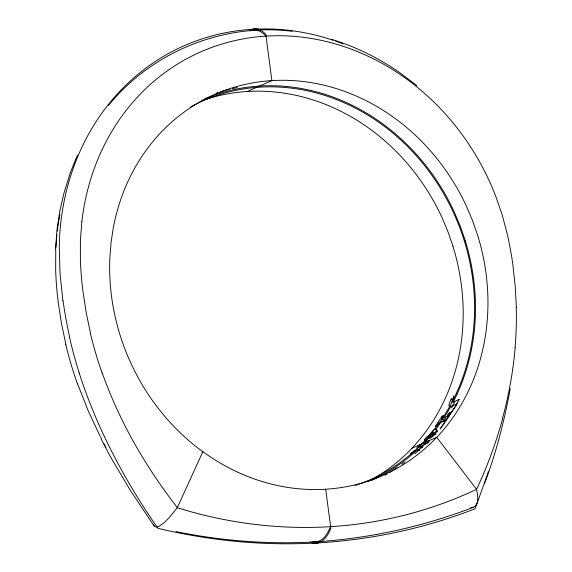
<?xml version="1.0" encoding="UTF-8"?>
<svg xmlns="http://www.w3.org/2000/svg" width="572" height="572" viewBox="0 0 572 572"><rect width="100%" height="100%" fill="white"/><g stroke="black" fill="none" stroke-linecap="round" stroke-linejoin="round"><path stroke-width="0.86" d="M55.741 250.257L55.67 270.492A322.229 286.265 66.3 0 0 58.473 303.947L61.39 323.016L65.859 344.33M453.725 396.124L453.367 398.005L453.946 398.369M55.849 247.89L56.857 234.928M55.548 249.821L56.885 230.602L59.703 211.611L63.964 193.164L70.327 172.651L77.384 155.284M515.172 347.597C513.084 371.65 508.744 395.495 502.445 418.797M81.825 221.7L80.402 240.555L80.38 259.602A321.593 285.7 66.3 0 0 82.876 290.676L86.093 312.133L90.548 333.447M422.465 447.74L421.421 446.046L427.212 443.228M510.238 388.66C504.382 421.013 496.053 452.938 484.484 483.74M421.364 446.332L421.142 447.375M443.636 415.622L441.827 418.547L444.544 420.863M487.609 473.981L488.345 471.671M449.978 412.97L448.913 416.03M487.358 474.753L475.075 508.773A641.598 570.756 66.2 0 1 157.886 528.292C124.696 480.523 96.99 428.528 79.201 373.03M424.245 439.868L426.819 436.844L428.557 435.943L430.294 437.759M444.087 421.099L441.627 418.854L447.118 416.437L449.056 412.948A6.506 1.544 -52.3 0 1 449.356 412.791L449.785 412.605M435.235 426.412L441.963 416.38A1.852 0.436 -52.1 0 1 442.656 415.801A5.591 1.33 -52.3 0 1 443 415.587L443.207 415.501A6.092 1.451 -52.3 0 1 443.414 415.429M502.581 418.854A465.072 413.656 66.2 0 1 476.569 489.332A497.476 442.556 66.2 0 1 330.609 526.655C327.806 532.968 323.866 540.833 316.209 541.827C269.276 544.644 222.022 541.041 175.976 531.581M101.287 439.267L110.46 456.864L130.58 490.762L154.082 525.911L156.049 527.077L158.809 526.533L164.407 522.536L169.055 517.796L177.249 507.75L202.86 451.68A208.015 185.049 66.2 0 0 325.683 489.224A208.015 185.049 66.2 0 0 436.722 437.28M457.164 394.094L453.296 401.987L452.18 402.123L451.844 401.086L452.917 398.791M450.936 399.256L448.956 404.518L448.963 405.841L449.606 406.427L452.223 405.941L456.556 403.946L458.329 400.872L458.916 401.251M417.231 450.765L417.96 449.177A208.144 185.164 66.2 0 1 371.657 480.337M450.958 406.349L444.072 417.774M421.056 447.611L419.176 449.478M410.689 453.903L410.782 453.796A4.261 0.515 -39 0 1 411.168 453.346M448.355 416.988L456.556 404.647L440.118 429.043L448.169 417.274M447.683 418.003L446.353 419.605L438.796 423.058M438.767 423.101L436.886 425.69A1.816 0.386 -48.8 0 1 436.15 426.269M441.362 421.814L435.893 429.293L437.029 431.388M432.289 436.908L430.594 435.077L433.083 432.024L435.707 434.434M431.603 434.634L433.347 432.468L433.54 432.797M428.721 437.995L424.217 442.921M108.444 105.491C151.995 51.709 223.48 22.787 292.185 31.267M426.798 439.418L425.997 440.14A5.341 0.901 -43.4 0 1 424.71 440.712M428.757 441.706L428.206 442.27M417.917 446.889L418.683 446.103M428.249 442.227L428.292 442.185A4.969 0.951 -40.3 0 1 427.327 443.236M411.611 452.981L412.719 451.959M429.622 440.54L419.97 444.887L419.548 445.252L421.149 447.204M413.442 451.315L414.378 450.579M418.275 450.264L417.331 450.9M249.514 30.981C254.583 26.069 262.098 29.851 265.823 34.527L271.886 80.609A208.122 185.149 66.2 0 1 466.545 206.449L472.429 220.299L477.692 235.442A208.179 185.199 66.2 0 1 436.765 437.33L476.576 489.332C477.591 495.023 479.801 503.553 473.709 507.164C423.373 526.59 370.063 538.338 316.209 541.827L312.863 541.512M419.512 446.975L419.855 446.732L421.049 447.933M415.479 450.808L416.252 450.271M413.549 452.13L413.935 451.866M411.997 453.181L411.604 453.446A2.967 0.4 -38.7 0 1 410.71 454.018M453.689 396.053L454.111 396.56M458.136 399.928L458.987 399.456M458.043 399.978L453.41 401.959M247.204 91.499L271.886 80.609A208.122 185.149 66.2 0 0 113.227 228.192L111.054 242.528L109.838 258.072A208.179 185.199 66.2 0 0 202.838 451.723M202.088 452.023L202.86 451.68M430.594 435.077L433.998 433.576L435.242 434.749M424.36 439.918L425.632 439.36M427.806 438.395L433.054 436.064L436.307 432.511A2.924 0.629 -44.1 0 0 437.18 431.352M436.729 437.294L412.047 448.183A208.044 185.078 66.2 0 1 368.432 481.324M417.131 447.933L419.855 446.732M473.709 507.164L470.627 507.729M253.889 30.416C258.687 29.465 262.941 32.819 266.03 36.093A238.338 212.026 66.2 0 1 495.745 196.246L502.094 214.614L507.092 233.347A321.593 286.508 66.1 0 1 512.784 264.228L515.179 285.735L516.359 307.25M331.567 39.361C355.906 46.768 378.9 58.165 399.785 72.673L416.795 85.571M310.203 541.906C319.877 547.468 328.063 536.286 330.816 528.178L325.69 489.239M452.924 399.928C450.55 399.478 450.815 397.354 452.795 399.442M456.906 403.532L457.493 403.911M458.908 399.485L459.488 399.885M449.184 415.537L447.869 414.507L449.177 415.551M447.118 416.437L448.412 417.524M441.963 416.38L443.243 417.46M425.797 439.282L427.062 440.411M433.669 433.719L434.899 434.899M430.787 437.323L428.957 435.585L433.419 430.044L435.263 428.921A4.955 0.994 -47.1 0 1 435.399 428.9M428.721 435.871L430.502 437.673M437.458 430.816L435.778 429.093M419.212 450.364L417.803 449.199L418.954 450.543M417.975 449.142L419.169 450.464M419.998 444.866L421.593 446.818M433.647 432.975L433.919 433.447M153.403 524.703L154.082 525.911M133.355 441.505C121.185 419.548 110.661 396.661 102.238 373.001M105.205 445.996L105.97 447.418M104.068 443.851L104.826 445.281M100.708 437.394L101.451 438.831M100.343 436.672L88.288 411.018L77.57 383.883M465.358 240.883L460.453 226.676L454.225 211.883A208.144 185.164 66.2 0 0 204.812 98.849M453.024 246.325L447.762 231.181L441.891 217.324A208.165 185.185 66.2 0 0 201.623 100.743M69.534 337.265L71.672 346.303A388.059 345.524 66.2 0 0 79.251 373.016M62.891 300.765L60.01 273.309L59.266 246.067A247.476 220.156 66.2 0 1 333.097 40.254M216.13 93.157A209.516 186.386 66.2 0 1 217.832 92.6M220.392 91.792A209.516 186.386 66.2 0 1 229.751 89.232M232.296 88.631A209.516 186.386 66.2 0 1 237.409 87.559M454.79 401.823A209.516 186.386 66.2 0 1 451.501 407.958M445.688 417.617A209.516 186.386 66.2 0 1 442.814 421.943M436.736 430.294A209.516 186.386 66.2 0 1 429.643 438.888M425.611 443.329A209.516 186.386 66.2 0 1 414.85 453.796M404.762 462.119A209.516 186.386 66.2 0 1 401.98 464.192M397.025 467.674A209.516 186.386 66.2 0 1 389.503 472.472M386.429 474.274A209.516 186.386 66.2 0 1 384.877 475.153M190.698 106.885A207.078 184.22 66.2 0 1 455.541 217.267A207.078 184.22 66.2 0 1 355.098 485.564M335.592 41.105A247.476 220.156 66.2 0 1 343.043 43.837M69.691 337.244A404.754 359.595 66.3 0 1 63.049 300.758M465.279 240.883A208.144 185.164 66.2 0 1 457.078 394.015M452.974 246.375A208.165 185.185 66.2 0 1 411.976 448.148M81.853 221.707A238.338 212.026 66.2 0 1 266.03 36.122M330.609 526.655A497.476 442.556 66.2 0 1 177.249 507.75M516.251 307.243A344.887 306.499 66.4 0 1 515.065 347.576M177.377 507.636A465.072 413.799 66.2 0 1 133.398 441.484M77.463 383.919A345.888 308.086 66.2 0 1 65.744 344.351M57.329 231.038A238.381 212.062 66.2 0 1 59.853 214.822M102.123 373.037A344.887 307.193 66.2 0 1 90.426 333.469M450.05 412.741A2.045 0.486 -52.3 0 1 450.007 412.941M448.791 416.273A2.274 0.529 -50.5 0 1 448.627 416.552M436.129 426.29A6.092 1.28 -48.6 0 1 435.878 426.426L435.742 426.49A5.591 1.18 -48.6 0 1 435.406 426.605M429.315 440.976A4.969 0.815 -41.5 0 1 428.564 441.777M419.369 449.406A5.391 0.944 -37.9 0 1 418.454 450.228M411.247 453.303A7.979 0.786 -39.9 0 1 411.547 453.024M413.077 451.78A5.27 0.472 -40.4 0 1 413.67 451.244M416.924 447.833A4.984 0.708 -41.4 0 1 417.667 447.011M418.911 445.981A5.041 0.579 -42.6 0 1 419.648 445.252"/></g></svg>
